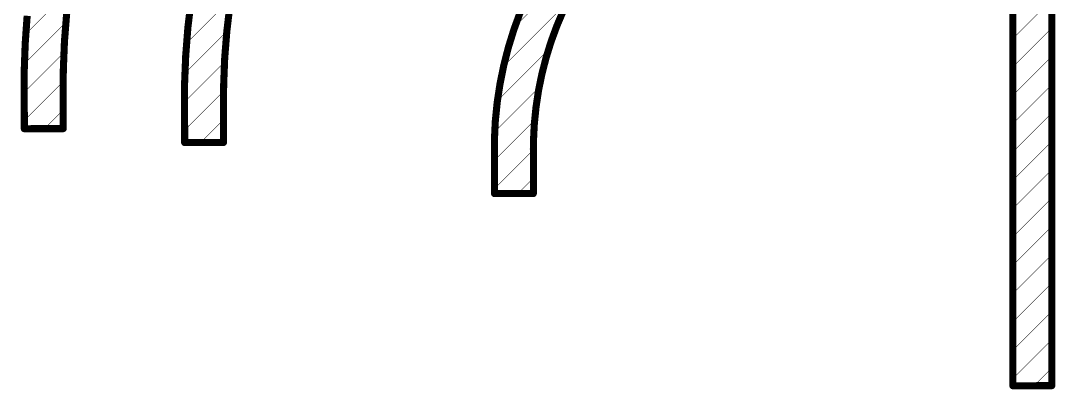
# Model space of a CAD drawing. Header units: millimetres. Extents: x 0 to 13.5, y -0.9 to 3.4.
# Drawn here: x 8.93 to 11.121, y -0.912 to -0.132 of the extents above; entities that cross this region are included whole.
import ezdxf

# ---------------------------------------------------------------- set-up
doc = ezdxf.new("R2010")
doc.units = ezdxf.units.MM
doc.header["$MEASUREMENT"] = 0
doc.layers.add('Mechanical2', color=216, linetype='Continuous')

msp = doc.modelspace()

# ---------------------------------------------------------------- linework, layer by layer
at = {"layer": 'Mechanical2'}
for points, const_width in [([(11.0313, 1.0919), (11.0314, -0.9049)], 0.015), ([(11.1138, -0.9047), (11.1138, 1.0919)], 0.015), ([(9.9764, -0.1447), (10.4687, 0.3476)], 0.001), ([(8.9408, -0.1603), (9.033, -0.0681)], 0.001), ([(9.284, -0.1465), (9.2911, -0.0872)], 0.015), ([(9.2814, -0.1797), (9.3752, -0.0859)], 0.001), ([(11.0314, -0.1697), (11.1138, -0.0873)], 0.001), ([(9.0226, -0.1756), (9.0274, -0.1152)], 0.015), ([(9.3665, -0.1546), (9.3731, -0.0985)], 0.015), ([(9.9525, -0.2286), (10.0881, -0.0929)], 0.001), ([(9.9748, -0.1499), (9.9885, -0.1125)], 0.015), ([(10.0655, -0.143), (10.0794, -0.1102)], 0.015), ([(8.9395, -0.1794), (8.9436, -0.1215)], 0.015), ([(8.9379, -0.2232), (9.0259, -0.1352)], 0.001), ([(9.2794, -0.2061), (9.284, -0.1465)], 0.015), ([(9.362, -0.211), (9.3665, -0.1546)], 0.015), ([(9.963, -0.1878), (9.9748, -0.1499)], 0.015), ([(10.0532, -0.1764), (10.0655, -0.143)], 0.015), ([(11.0314, -0.2297), (11.1138, -0.1473)], 0.001), ([(8.9374, -0.2375), (8.9395, -0.1794)], 0.015), ([(9.0202, -0.2362), (9.0226, -0.1756)], 0.015), ([(9.2779, -0.2432), (9.3666, -0.1545)], 0.001), ([(10.0427, -0.2104), (10.0532, -0.1764)], 0.015), ([(9.9396, -0.3015), (10.0484, -0.1927)], 0.001), ([(9.9531, -0.2264), (9.963, -0.1878)], 0.015), ([(8.9374, -0.2837), (9.0217, -0.1994)], 0.001), ([(9.277, -0.2658), (9.2794, -0.2061)], 0.015), ([(9.277, -0.3041), (9.3617, -0.2194)], 0.001), ([(9.3598, -0.2675), (9.362, -0.211)], 0.015), ([(9.9452, -0.2653), (9.9531, -0.2264)], 0.015), ([(10.0338, -0.2449), (10.0427, -0.2104)], 0.015), ([(11.0314, -0.2897), (11.1138, -0.2073)], 0.001), ([(8.9374, -0.2665), (8.9374, -0.2375)], 0.015), ([(9.0199, -0.2665), (9.0202, -0.2362)], 0.015), ([(10.0267, -0.2798), (10.0338, -0.2449)], 0.015), ([(8.9374, -0.2665), (8.9376, -0.3606)], 0.015), ([(8.9375, -0.3436), (9.02, -0.2611)], 0.001), ([(9.0199, -0.3605), (9.0199, -0.2665)], 0.015), ([(9.277, -0.2957), (9.277, -0.2658)], 0.015), ([(9.3595, -0.2957), (9.3598, -0.2675)], 0.015), ([(9.9392, -0.3046), (9.9452, -0.2653)], 0.015), ([(9.2771, -0.364), (9.3597, -0.2814)], 0.001), ([(9.9341, -0.367), (10.0283, -0.2728)], 0.001), ([(10.0214, -0.315), (10.0267, -0.2798)], 0.015), ([(11.0314, -0.3497), (11.1138, -0.2673)], 0.001), ([(9.277, -0.2957), (9.2772, -0.3898)], 0.015), ([(9.3595, -0.3897), (9.3595, -0.2957)], 0.015), ([(9.9352, -0.3442), (9.9392, -0.3046)], 0.015), ([(8.9798, -0.3613), (9.0199, -0.3212)], 0.001), ([(10.0178, -0.3504), (10.0214, -0.315)], 0.015), ([(11.0314, -0.4097), (11.1138, -0.3273)], 0.001), ([(9.3105, -0.3905), (9.3595, -0.3416)], 0.001), ([(9.9333, -0.3839), (9.9352, -0.3442)], 0.015), ([(9.9333, -0.4278), (10.0187, -0.3424)], 0.001), ([(10.016, -0.386), (10.0178, -0.3504)], 0.015), ([(8.9376, -0.3606), (9.0199, -0.3605)], 0.015), ([(9.2772, -0.3898), (9.3595, -0.3897)], 0.015), ([(9.9333, -0.4038), (9.9333, -0.3839)], 0.015), ([(10.0158, -0.4038), (10.016, -0.386)], 0.015), ([(11.0314, -0.4697), (11.1138, -0.3873)], 0.001), ([(9.9333, -0.4038), (9.9334, -0.4979)], 0.015), ([(9.9334, -0.4877), (10.0158, -0.4053)], 0.001), ([(10.0158, -0.4978), (10.0158, -0.4038)], 0.015), ([(11.0314, -0.5297), (11.1138, -0.4473)], 0.001), ([(9.9825, -0.4986), (10.0158, -0.4653)], 0.001), ([(9.9334, -0.4979), (10.0158, -0.4978)], 0.015), ([(11.0314, -0.5897), (11.1138, -0.5073)], 0.001), ([(11.0314, -0.6497), (11.1138, -0.5673)], 0.001), ([(11.0314, -0.7097), (11.1138, -0.6273)], 0.001), ([(11.0314, -0.7697), (11.1138, -0.6873)], 0.001), ([(11.0314, -0.8297), (11.1138, -0.7473)], 0.001), ([(11.0314, -0.8897), (11.1138, -0.8073)], 0.001), ([(11.0757, -0.9054), (11.1138, -0.8673)], 0.001), ([(11.0314, -0.9049), (11.1138, -0.9047)], 0.015)]:
    msp.add_lwpolyline(points, dxfattribs=dict(at, const_width=const_width))
for points, const_width in [([(9.0256, -0.1352, 1), (9.0261, -0.1352, 1)], 0.0005), ([(9.2803, -0.1465, 1), (9.2878, -0.1465, 1)], 0.0075), ([(9.2803, -0.1465, 1), (9.2878, -0.1465, 1)], 0.0075), ([(9.3627, -0.1546, 1), (9.3702, -0.1546, 1)], 0.0075), ([(9.3627, -0.1546, 1), (9.3702, -0.1546, 1)], 0.0075), ([(9.9711, -0.1499, 1), (9.9786, -0.1499, 1)], 0.0075), ([(9.9711, -0.1499, 1), (9.9786, -0.1499, 1)], 0.0075), ([(9.9762, -0.1447, 1), (9.9767, -0.1447, 1)], 0.0005), ([(10.0617, -0.143, 1), (10.0692, -0.143, 1)], 0.0075), ([(10.0617, -0.143, 1), (10.0692, -0.143, 1)], 0.0075), ([(11.1135, -0.1473, 1), (11.114, -0.1473, 1)], 0.0005), ([(8.9357, -0.1794, 1), (8.9432, -0.1794, 1)], 0.0075), ([(8.9357, -0.1794, 1), (8.9432, -0.1794, 1)], 0.0075), ([(8.9405, -0.1603, 1), (8.941, -0.1603, 1)], 0.0005), ([(9.0189, -0.1756, 1), (9.0264, -0.1756, 1)], 0.0075), ([(9.0189, -0.1756, 1), (9.0264, -0.1756, 1)], 0.0075), ([(9.3663, -0.1545, 1), (9.3668, -0.1545, 1)], 0.0005), ([(10.0495, -0.1764, 1), (10.057, -0.1764, 1)], 0.0075), ([(10.0495, -0.1764, 1), (10.057, -0.1764, 1)], 0.0075), ([(11.0311, -0.1697, 1), (11.0316, -0.1697, 1)], 0.0005), ([(9.2811, -0.1797, 1), (9.2816, -0.1797, 1)], 0.0005), ([(9.9593, -0.1878, 1), (9.9668, -0.1878, 1)], 0.0075), ([(9.9593, -0.1878, 1), (9.9668, -0.1878, 1)], 0.0075), ([(10.0482, -0.1927, 1), (10.0487, -0.1927, 1)], 0.0005), ([(9.0215, -0.1994, 1), (9.022, -0.1994, 1)], 0.0005), ([(9.2756, -0.2061, 1), (9.2831, -0.2061, 1)], 0.0075), ([(9.2756, -0.2061, 1), (9.2831, -0.2061, 1)], 0.0075), ([(9.3583, -0.211, 1), (9.3658, -0.211, 1)], 0.0075), ([(9.3583, -0.211, 1), (9.3658, -0.211, 1)], 0.0075), ([(9.3615, -0.2194, 1), (9.362, -0.2194, 1)], 0.0005), ([(9.9494, -0.2264, 1), (9.9569, -0.2264, 1)], 0.0075), ([(9.9494, -0.2264, 1), (9.9569, -0.2264, 1)], 0.0075), ([(10.0389, -0.2104, 1), (10.0464, -0.2104, 1)], 0.0075), ([(10.0389, -0.2104, 1), (10.0464, -0.2104, 1)], 0.0075), ([(11.1135, -0.2073, 1), (11.114, -0.2073, 1)], 0.0005), ([(8.9337, -0.2375, 1), (8.9412, -0.2375, 1)], 0.0075), ([(8.9337, -0.2375, 1), (8.9412, -0.2375, 1)], 0.0075), ([(8.9376, -0.2232, 1), (8.9381, -0.2232, 1)], 0.0005), ([(9.0165, -0.2362, 1), (9.024, -0.2362, 1)], 0.0075), ([(9.0165, -0.2362, 1), (9.024, -0.2362, 1)], 0.0075), ([(9.9523, -0.2286, 1), (9.9528, -0.2286, 1)], 0.0005), ([(10.0301, -0.2449, 1), (10.0376, -0.2449, 1)], 0.0075), ([(10.0301, -0.2449, 1), (10.0376, -0.2449, 1)], 0.0075), ([(11.0311, -0.2297, 1), (11.0316, -0.2297, 1)], 0.0005), ([(8.9337, -0.2665, 1), (8.9412, -0.2665, 1)], 0.0075), ([(8.9337, -0.2665, 1), (8.9412, -0.2665, 1)], 0.0075), ([(9.0162, -0.2665, 1), (9.0237, -0.2665, 1)], 0.0075), ([(9.0162, -0.2665, 1), (9.0237, -0.2665, 1)], 0.0075), ([(9.0197, -0.2611, 1), (9.0202, -0.2611, 1)], 0.0005), ([(9.2733, -0.2658, 1), (9.2808, -0.2658, 1)], 0.0075), ([(9.2733, -0.2658, 1), (9.2808, -0.2658, 1)], 0.0075), ([(9.2776, -0.2432, 1), (9.2781, -0.2432, 1)], 0.0005), ([(9.3561, -0.2675, 1), (9.3636, -0.2675, 1)], 0.0075), ([(9.3561, -0.2675, 1), (9.3636, -0.2675, 1)], 0.0075), ([(9.9414, -0.2653, 1), (9.9489, -0.2653, 1)], 0.0075), ([(9.9414, -0.2653, 1), (9.9489, -0.2653, 1)], 0.0075), ([(8.9372, -0.2837, 1), (8.9377, -0.2837, 1)], 0.0005), ([(9.3594, -0.2814, 1), (9.3599, -0.2814, 1)], 0.0005), ([(10.023, -0.2798, 1), (10.0305, -0.2798, 1)], 0.0075), ([(10.023, -0.2798, 1), (10.0305, -0.2798, 1)], 0.0075), ([(10.028, -0.2728, 1), (10.0285, -0.2728, 1)], 0.0005), ([(11.1135, -0.2673, 1), (11.114, -0.2673, 1)], 0.0005), ([(9.2733, -0.2957, 1), (9.2808, -0.2957, 1)], 0.0075), ([(9.2733, -0.2957, 1), (9.2808, -0.2957, 1)], 0.0075), ([(9.2768, -0.3041, 1), (9.2773, -0.3041, 1)], 0.0005), ([(9.3558, -0.2957, 1), (9.3633, -0.2957, 1)], 0.0075), ([(9.3558, -0.2957, 1), (9.3633, -0.2957, 1)], 0.0075), ([(9.9355, -0.3046, 1), (9.943, -0.3046, 1)], 0.0075), ([(9.9355, -0.3046, 1), (9.943, -0.3046, 1)], 0.0075), ([(9.9393, -0.3015, 1), (9.9398, -0.3015, 1)], 0.0005), ([(11.0311, -0.2897, 1), (11.0316, -0.2897, 1)], 0.0005), ([(9.0197, -0.3212, 1), (9.0202, -0.3212, 1)], 0.0005), ([(10.0176, -0.315, 1), (10.0251, -0.315, 1)], 0.0075), ([(10.0176, -0.315, 1), (10.0251, -0.315, 1)], 0.0075), ([(11.1135, -0.3273, 1), (11.114, -0.3273, 1)], 0.0005), ([(8.9373, -0.3436, 1), (8.9378, -0.3436, 1)], 0.0005), ([(9.3593, -0.3416, 1), (9.3598, -0.3416, 1)], 0.0005), ([(9.9315, -0.3442, 1), (9.939, -0.3442, 1)], 0.0075), ([(9.9315, -0.3442, 1), (9.939, -0.3442, 1)], 0.0075), ([(10.014, -0.3504, 1), (10.0215, -0.3504, 1)], 0.0075), ([(10.014, -0.3504, 1), (10.0215, -0.3504, 1)], 0.0075), ([(10.0184, -0.3424, 1), (10.0189, -0.3424, 1)], 0.0005), ([(11.0311, -0.3497, 1), (11.0316, -0.3497, 1)], 0.0005), ([(8.9338, -0.3606, 1), (8.9413, -0.3606, 1)], 0.0075), ([(8.9338, -0.3606, 1), (8.9413, -0.3606, 1)], 0.0075), ([(8.9795, -0.3613, 1), (8.98, -0.3613, 1)], 0.0005), ([(9.0162, -0.3605, 1), (9.0237, -0.3605, 1)], 0.0075), ([(9.0162, -0.3605, 1), (9.0237, -0.3605, 1)], 0.0075), ([(9.2769, -0.364, 1), (9.2774, -0.364, 1)], 0.0005), ([(9.9338, -0.367, 1), (9.9343, -0.367, 1)], 0.0005), ([(9.2734, -0.3898, 1), (9.2809, -0.3898, 1)], 0.0075), ([(9.2734, -0.3898, 1), (9.2809, -0.3898, 1)], 0.0075), ([(9.3103, -0.3905, 1), (9.3108, -0.3905, 1)], 0.0005), ([(9.3558, -0.3897, 1), (9.3633, -0.3897, 1)], 0.0075), ([(9.3558, -0.3897, 1), (9.3633, -0.3897, 1)], 0.0075), ([(9.9295, -0.3839, 1), (9.937, -0.3839, 1)], 0.0075), ([(9.9295, -0.3839, 1), (9.937, -0.3839, 1)], 0.0075), ([(10.0123, -0.386, 1), (10.0198, -0.386, 1)], 0.0075), ([(10.0123, -0.386, 1), (10.0198, -0.386, 1)], 0.0075), ([(11.1135, -0.3873, 1), (11.114, -0.3873, 1)], 0.0005), ([(9.9295, -0.4038, 1), (9.937, -0.4038, 1)], 0.0075), ([(9.9295, -0.4038, 1), (9.937, -0.4038, 1)], 0.0075), ([(10.012, -0.4038, 1), (10.0195, -0.4038, 1)], 0.0075), ([(10.012, -0.4038, 1), (10.0195, -0.4038, 1)], 0.0075), ([(10.0155, -0.4053, 1), (10.016, -0.4053, 1)], 0.0005), ([(11.0311, -0.4097, 1), (11.0316, -0.4097, 1)], 0.0005), ([(9.933, -0.4278, 1), (9.9335, -0.4278, 1)], 0.0005), ([(11.1135, -0.4473, 1), (11.114, -0.4473, 1)], 0.0005), ([(10.0155, -0.4653, 1), (10.016, -0.4653, 1)], 0.0005), ([(11.0311, -0.4697, 1), (11.0316, -0.4697, 1)], 0.0005), ([(9.9297, -0.4979, 1), (9.9372, -0.4979, 1)], 0.0075), ([(9.9297, -0.4979, 1), (9.9372, -0.4979, 1)], 0.0075), ([(9.9331, -0.4877, 1), (9.9336, -0.4877, 1)], 0.0005), ([(9.9822, -0.4986, 1), (9.9827, -0.4986, 1)], 0.0005), ([(10.012, -0.4978, 1), (10.0195, -0.4978, 1)], 0.0075), ([(10.012, -0.4978, 1), (10.0195, -0.4978, 1)], 0.0075), ([(11.1135, -0.5073, 1), (11.114, -0.5073, 1)], 0.0005), ([(11.0311, -0.5297, 1), (11.0316, -0.5297, 1)], 0.0005), ([(11.1135, -0.5673, 1), (11.114, -0.5673, 1)], 0.0005), ([(11.0311, -0.5897, 1), (11.0316, -0.5897, 1)], 0.0005), ([(11.1135, -0.6273, 1), (11.114, -0.6273, 1)], 0.0005), ([(11.0311, -0.6497, 1), (11.0316, -0.6497, 1)], 0.0005), ([(11.1135, -0.6873, 1), (11.114, -0.6873, 1)], 0.0005), ([(11.0311, -0.7097, 1), (11.0316, -0.7097, 1)], 0.0005), ([(11.1135, -0.7473, 1), (11.114, -0.7473, 1)], 0.0005), ([(11.0311, -0.7697, 1), (11.0316, -0.7697, 1)], 0.0005), ([(11.1135, -0.8073, 1), (11.114, -0.8073, 1)], 0.0005), ([(11.0312, -0.8297, 1), (11.0317, -0.8297, 1)], 0.0005), ([(11.1135, -0.8673, 1), (11.114, -0.8673, 1)], 0.0005), ([(11.0277, -0.9049, 1), (11.0352, -0.9049, 1)], 0.0075), ([(11.0277, -0.9049, 1), (11.0352, -0.9049, 1)], 0.0075), ([(11.0312, -0.8897, 1), (11.0317, -0.8897, 1)], 0.0005), ([(11.11, -0.9047, 1), (11.1175, -0.9047, 1)], 0.0075), ([(11.11, -0.9047, 1), (11.1175, -0.9047, 1)], 0.0075), ([(11.0754, -0.9054, 1), (11.0759, -0.9054, 1)], 0.0005)]:
    msp.add_lwpolyline(points, format="xyb", close=True, dxfattribs=dict(at, const_width=const_width))

doc.saveas('drawing.dxf')
